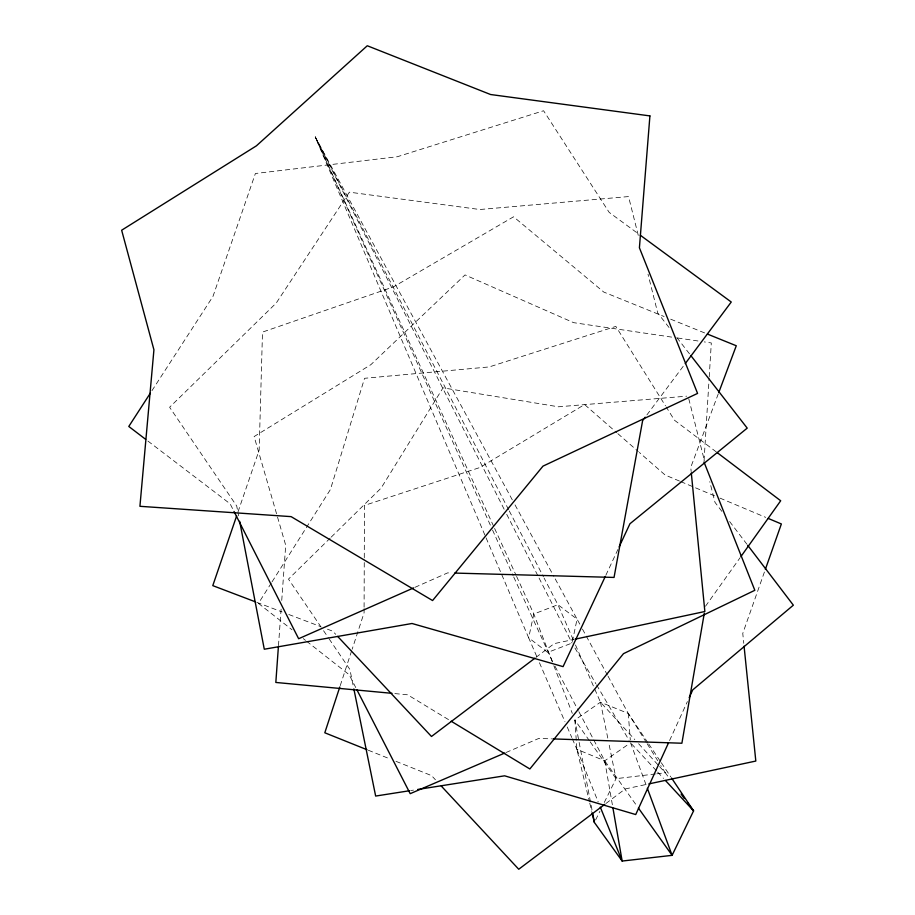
<?xml version="1.0" encoding="UTF-8"?>
<svg xmlns="http://www.w3.org/2000/svg" width="915" height="915" viewBox="0 0 915 915"><rect width="100%" height="100%" fill="white"/><g stroke="black" fill="none" stroke-linecap="round" stroke-linejoin="round"><path stroke-width="0.69" stroke-dasharray="4.58 3.43" d="M364.09 608.601L364.079 612.833L352.161 649.227M364.09 607.183L364.273 559.122M364.273 557.715L364.467 505.412L479.952 467.496L584.582 404.544L616.802 432.726M704.07 460.588L709.125 378.375M709.217 376.957L711.31 342.942L704.275 341.913M278.469 645.681L281.122 608.91M281.74 600.423L285.709 545.26L254.13 436.558L370.861 364.673L465.026 274.923L573.636 322.663L671.976 337.155M486.094 537.894L528.664 637.801L547.742 652.406L572.047 643.051L577.068 619.146L554.57 577.708M340.243 685.61L351.715 650.565M238.026 511.851L259.151 450.146L262.502 332.088L393.359 286.933L513.578 216.786L603.763 292.068L664.118 316.521M764.414 572.024L742.763 633.42L743.781 643.348M718.275 393.85L690.756 467.325L691.168 471.568M669.586 740.521L687.405 701.565M605.856 575.238L617.911 549.492M595.619 819.954L599.954 811.205M604.277 802.444L616.035 778.665L608.681 742.523M271.32 583.004L258.442 603.362L292.045 629.783M272.075 581.803L330.406 489.536L364.559 378.295L489.228 366.926L615.841 326.403L665.48 405.814M151.947 390.671L212.966 296.426L255.388 173.507L397.27 156.751L543.59 110.749L609.173 212.372L637.961 233.519M705.499 606.256L740.201 557.567M646.894 414.918L684.386 364.742M330.224 538.089L288.465 579.115L322.766 629.554M331.241 537.094L381.132 488.061L443.02 387.857L558.436 406.798L686.65 396.172M535.961 657.393L554.135 643.645L573.671 639.482M605.936 803.484L625.185 788.959L647.42 784.212M572.332 738.805L576.873 749.305L604.724 760.811L629.406 743.575M647.934 742.797L628.262 713.448L600.469 702.194L574.883 720.025L576.873 749.305L589.432 801.757M414.953 587.327L447.629 572.882L451.896 573.007M506.006 752.519L538.821 738.428L551.562 738.851M410.698 790.56L413.5 790.114M655.437 773.964L616.035 778.665L590.209 741.871M656.844 773.804L665.285 772.798L668.613 777.27M394.857 693.593L407.61 694.794L449.974 720.494M677.592 337.978L698.66 341.078M256.783 602.345L282.106 611.963M288.774 614.491L320.776 626.649M327.444 629.177L332.774 631.201L335.714 634.324M368.299 750.231L389.39 758.695M395.978 761.337L431.571 775.623L435.437 779.786M670.672 319.175L706.106 333.529M679.49 481.061L665.125 475.022L639.345 452.468M680.794 481.622L714.752 495.919M719.979 498.115L765.695 517.364M716.308 451.941L674.504 420.248L666.234 407.015M147.921 441.064L230.123 503.81L233.348 510.17M303.242 638.59L305.484 640.351M306.605 641.232L349.164 674.698L356.312 688.618M617.877 433.676L638.27 451.53M631.499 743.838L656.718 771.071M657.691 772.123L663.512 778.402M594.796 689.201L600.469 702.194L634.781 739.572M638.601 743.723L658.606 765.523M659.566 766.564L665.285 772.798L660.744 765.523M669.025 327.501L657.736 312.976L648.003 274.168M676.848 337.566L689.876 354.334M721.889 511.394L715.004 502.358L709.754 481.645M729.644 521.561L746.857 544.162M578.886 711.653L604.724 760.811L636.771 805.772M589.409 740.715L574.883 720.025L592.52 812.634M323.567 630.721L328.348 637.755M329.148 638.933L349.885 669.425L353.567 687.52M648.724 743.964L660.527 761.577M661.316 762.744L670.752 776.835M608.052 676.219L628.262 713.448L646.39 742.523M647.145 743.723L657.725 760.685M574.929 647.98L595.871 683.688M596.591 684.912L629.085 740.327M579.767 624.11L577.068 619.146L557.921 604.712L544.116 578.097M582.455 629.074L607.377 674.984M512.297 499.853L315.263 136.987L485.533 536.59M515.019 504.886L553.884 576.45M552.385 661.236L513.692 576.919M555.028 666.269L578.223 710.395M508.603 509.644L315.263 136.987L491.973 528.756M509.266 510.913L543.464 576.827M504.131 509.209L315.263 136.987L494.02 527.166M506.716 514.299L538.409 576.77M539.061 578.04L572.047 643.051M494.615 528.458L516.003 575.123M516.598 576.416L533.811 614.011L553.323 664.37M492.556 530.06L513.109 575.615M573.248 639.802L557.921 604.712L533.811 614.011L528.664 637.801L537.162 657.473M575.512 645.006L594.235 687.897M539.438 662.723L564.955 721.752M567.231 727.002L571.772 737.49M576.873 749.305L598.181 801.883M553.838 665.697L572.31 713.391M630.526 742.786L646.367 785.665M688.778 398.814L704.516 460.943M638.27 235.372L628.536 196.576L479.815 209.512L349.37 192.173L276.273 303.002L169.618 407.255L236.722 506.018L238.598 515.751M589.763 803.13L591.742 811.422M600.469 702.194L608.395 741.127M604.724 760.811L612.718 806.756M628.262 713.448L630.309 739.995"/><path stroke-width="1.37" d="M278.366 647.099L275.827 682.453L392.02 693.33M704.298 613.244L681.892 743.232L552.98 738.908M339.808 686.959L324.802 732.778L366.984 749.705M236.653 515.877L212.783 585.634L255.445 601.841M765.363 569.347L781.364 523.963L768.303 518.462M718.767 392.512L736.278 345.756L707.421 334.067M668.396 743.117L635.719 814.556L504.611 775.817L417.709 789.462M689.178 697.665L692.746 689.876L793.351 605.181L747.715 545.294M605.261 576.519L563.08 666.635L412.002 623.492L264.286 649.227L239.673 521.31M619.112 546.918L629.955 523.746L747.212 428.129L690.745 355.455M150.403 393.05L128.786 426.459L145.668 439.349M741.024 556.412L780.689 500.768L717.429 452.799M645.189 417.194L642.627 420.614L614.045 577.434L454.744 573.076M685.244 363.598L731.257 302.019L640.271 235.212M534.829 658.262L431.48 736.483L337.658 636.417M604.804 804.342L518.736 869.25L441.259 786.031M413.649 587.899L298.645 638.727L234 511.439M504.691 753.079L410.195 793.671L356.953 689.887M575.066 639.185L704.859 611.517L691.305 472.975M648.815 783.915L755.813 761.051L744.067 646.184M409.291 790.777L375.653 796.061L353.853 688.904M451.187 721.226L529.854 768.966L623.481 653.665L754.829 590.301L703.99 461.995M665.445 780.495L693.581 810.873L672.102 855.342L622.154 861.049L594.384 822.459L592.074 812.794M681.092 794.071L684.42 798.555M687.748 803.027L693.581 810.873L671.541 778.002M638.418 808.071L672.102 855.342L647.363 788.341M600.309 807.144L622.154 861.049L612.958 808.151M592.783 814.041L594.384 822.459M649.913 115.908L639.413 247.793L697.573 393.416L542.972 466.147L432.578 600.549L291.107 516.632L139.926 506.304L153.926 349.793L121.649 230.225L256.383 145.851L367.281 45.75L490.589 94.52L649.913 115.908"/></g></svg>
